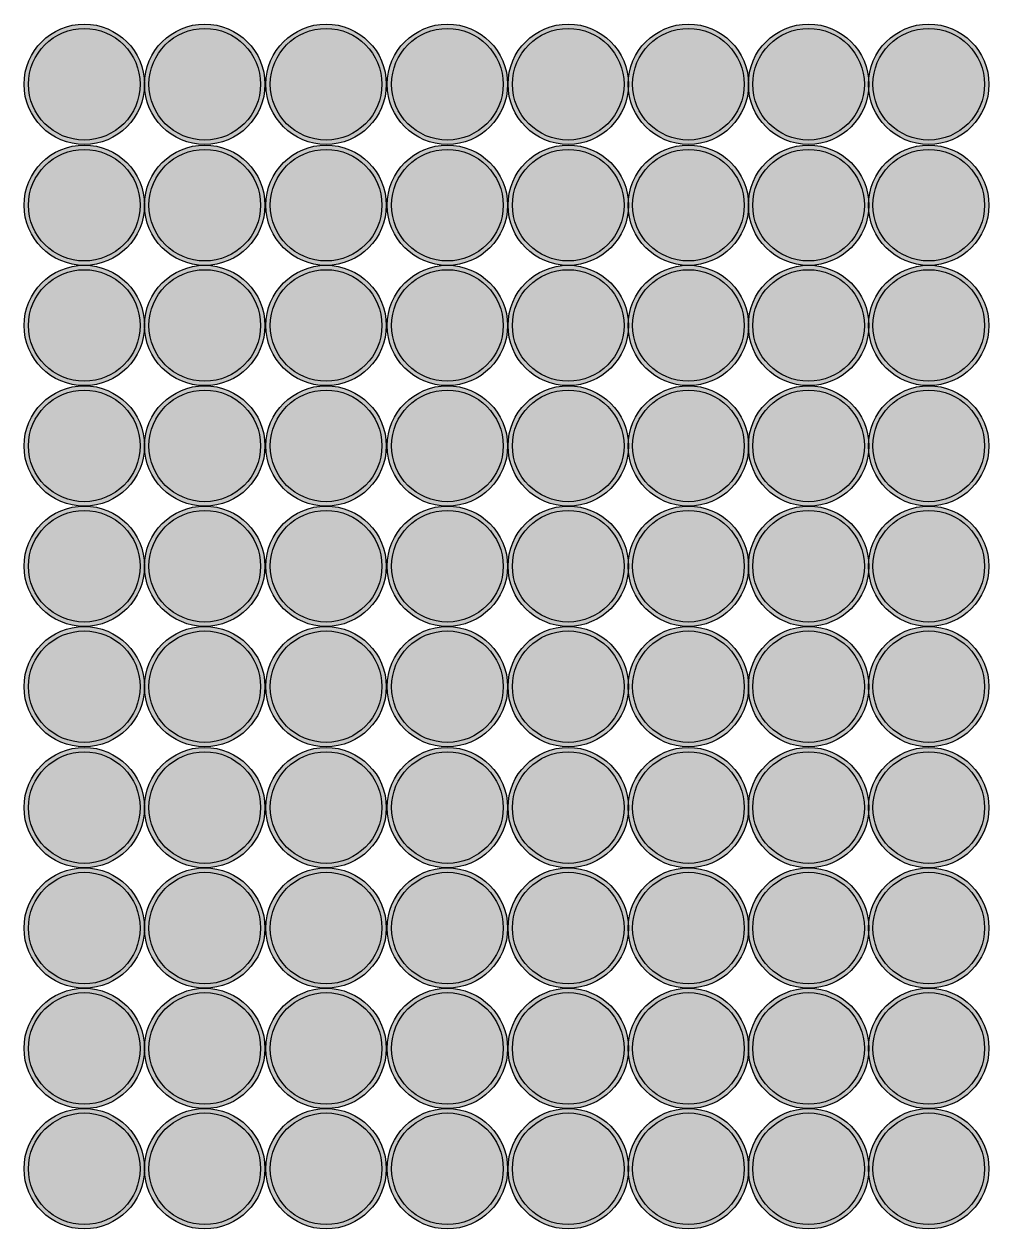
# Model space of a CAD drawing. Header units: inches. Extents: x 2620 to 4317, y 1826 to 2873.
# Drawn here: x 3675.97 to 3703.55, y 2543.51 to 2577.95 of the extents above; entities that cross this region are included whole.
import ezdxf

# ---------------------------------------------------------------- set-up
doc = ezdxf.new("R2010")
doc.units = ezdxf.units.IN
doc.header["$MEASUREMENT"] = 0

msp = doc.modelspace()

# ---------------------------------------------------------------- hatches: boundary and pattern name
h = msp.add_hatch(color=256)
h.dxf.hatch_style = 1
h.set_gradient(color1=(41, 49, 137), color2=(19, 103, 52), tint=1, name='INVCURVED')
h.paths.add_polyline_path([(3675.96954, 2576.23151, 1), (3679.40954, 2576.23151, 1)])
h.paths.add_polyline_path([(3679.28454, 2576.23151, -1), (3676.09454, 2576.23151, -1)], flags=16)
h = msp.add_hatch(color=256)
h.dxf.hatch_style = 1
h.set_gradient(color1=(242, 103, 34), color2=(248, 153, 30), tint=1)
h.paths.add_polyline_path([(3679.28454, 2576.23151, 1), (3676.09454, 2576.23151, 1)])
h = msp.add_hatch(color=256)
h.dxf.hatch_style = 1
h.set_gradient(color1=(41, 49, 137), color2=(19, 103, 52), tint=1, name='INVCURVED')
h.paths.add_polyline_path([(3679.41327, 2576.23151, 1), (3682.85327, 2576.23151, 1)])
h.paths.add_polyline_path([(3682.72827, 2576.23151, -1), (3679.53827, 2576.23151, -1)], flags=16)
h = msp.add_hatch(color=256)
h.dxf.hatch_style = 1
h.set_gradient(color1=(242, 103, 34), color2=(248, 153, 30), tint=1)
h.paths.add_polyline_path([(3682.72827, 2576.23151, 1), (3679.53827, 2576.23151, 1)])
h = msp.add_hatch(color=256)
h.dxf.hatch_style = 1
h.set_gradient(color1=(41, 49, 137), color2=(19, 103, 52), tint=1, name='INVCURVED')
h.paths.add_polyline_path([(3682.88182, 2576.23151, 1), (3686.32182, 2576.23151, 1)])
h.paths.add_polyline_path([(3686.19682, 2576.23151, -1), (3683.00682, 2576.23151, -1)], flags=16)
h = msp.add_hatch(color=256)
h.dxf.hatch_style = 1
h.set_gradient(color1=(242, 103, 34), color2=(248, 153, 30), tint=1)
h.paths.add_polyline_path([(3686.19682, 2576.23151, 1), (3683.00682, 2576.23151, 1)])
h = msp.add_hatch(color=256)
h.dxf.hatch_style = 1
h.set_gradient(color1=(41, 49, 137), color2=(19, 103, 52), tint=1, name='INVCURVED')
h.paths.add_polyline_path([(3686.34801, 2576.23151, 1), (3689.78801, 2576.23151, 1)])
h.paths.add_polyline_path([(3689.66301, 2576.23151, -1), (3686.47301, 2576.23151, -1)], flags=16)
h = msp.add_hatch(color=256)
h.dxf.hatch_style = 1
h.set_gradient(color1=(242, 103, 34), color2=(248, 153, 30), tint=1)
h.paths.add_polyline_path([(3689.66301, 2576.23151, 1), (3686.47301, 2576.23151, 1)])
h = msp.add_hatch(color=256)
h.dxf.hatch_style = 1
h.set_gradient(color1=(41, 49, 137), color2=(19, 103, 52), tint=1, name='INVCURVED')
h.paths.add_polyline_path([(3689.80194, 2576.23151, 1), (3693.24194, 2576.23151, 1)])
h.paths.add_polyline_path([(3693.11694, 2576.23151, -1), (3689.92694, 2576.23151, -1)], flags=16)
h = msp.add_hatch(color=256)
h.dxf.hatch_style = 1
h.set_gradient(color1=(242, 103, 34), color2=(248, 153, 30), tint=1)
h.paths.add_polyline_path([(3693.11694, 2576.23151, 1), (3689.92694, 2576.23151, 1)])
h = msp.add_hatch(color=256)
h.dxf.hatch_style = 1
h.set_gradient(color1=(41, 49, 137), color2=(19, 103, 52), tint=1, name='INVCURVED')
h.paths.add_polyline_path([(3693.23671, 2576.23151, 1), (3696.67671, 2576.23151, 1)])
h.paths.add_polyline_path([(3696.55171, 2576.23151, -1), (3693.36171, 2576.23151, -1)], flags=16)
h = msp.add_hatch(color=256)
h.dxf.hatch_style = 1
h.set_gradient(color1=(242, 103, 34), color2=(248, 153, 30), tint=1)
h.paths.add_polyline_path([(3696.55171, 2576.23151, 1), (3693.36171, 2576.23151, 1)])
h = msp.add_hatch(color=256)
h.dxf.hatch_style = 1
h.set_gradient(color1=(41, 49, 137), color2=(19, 103, 52), tint=1, name='INVCURVED')
h.paths.add_polyline_path([(3696.67148, 2576.23151, 1), (3700.11148, 2576.23151, 1)])
h.paths.add_polyline_path([(3699.98648, 2576.23151, -1), (3696.79648, 2576.23151, -1)], flags=16)
h = msp.add_hatch(color=256)
h.dxf.hatch_style = 1
h.set_gradient(color1=(242, 103, 34), color2=(248, 153, 30), tint=1)
h.paths.add_polyline_path([(3699.98648, 2576.23151, 1), (3696.79648, 2576.23151, 1)])
h = msp.add_hatch(color=256)
h.dxf.hatch_style = 1
h.set_gradient(color1=(41, 49, 137), color2=(19, 103, 52), tint=1, name='INVCURVED')
h.paths.add_polyline_path([(3700.10606, 2576.23151, 1), (3703.54606, 2576.23151, 1)])
h.paths.add_polyline_path([(3703.42106, 2576.23151, -1), (3700.23106, 2576.23151, -1)], flags=16)
h = msp.add_hatch(color=256)
h.dxf.hatch_style = 1
h.set_gradient(color1=(242, 103, 34), color2=(248, 153, 30), tint=1)
h.paths.add_polyline_path([(3703.42106, 2576.23151, 1), (3700.23106, 2576.23151, 1)])
h = msp.add_hatch(color=256)
h.dxf.hatch_style = 1
h.set_gradient(color1=(41, 49, 137), color2=(19, 103, 52), tint=1, name='INVCURVED')
h.paths.add_polyline_path([(3675.96954, 2572.77415, 1), (3679.40954, 2572.77415, 1)])
h.paths.add_polyline_path([(3679.28454, 2572.77415, -1), (3676.09454, 2572.77415, -1)], flags=16)
h = msp.add_hatch(color=256)
h.dxf.hatch_style = 1
h.set_gradient(color1=(242, 103, 34), color2=(248, 153, 30), tint=1)
h.paths.add_polyline_path([(3679.28454, 2572.77415, 1), (3676.09454, 2572.77415, 1)])
h = msp.add_hatch(color=256)
h.dxf.hatch_style = 1
h.set_gradient(color1=(41, 49, 137), color2=(19, 103, 52), tint=1, name='INVCURVED')
h.paths.add_polyline_path([(3679.41327, 2572.77415, 1), (3682.85327, 2572.77415, 1)])
h.paths.add_polyline_path([(3682.72827, 2572.77415, -1), (3679.53827, 2572.77415, -1)], flags=16)
h = msp.add_hatch(color=256)
h.dxf.hatch_style = 1
h.set_gradient(color1=(242, 103, 34), color2=(248, 153, 30), tint=1)
h.paths.add_polyline_path([(3682.72827, 2572.77415, 1), (3679.53827, 2572.77415, 1)])
h = msp.add_hatch(color=256)
h.dxf.hatch_style = 1
h.set_gradient(color1=(41, 49, 137), color2=(19, 103, 52), tint=1, name='INVCURVED')
h.paths.add_polyline_path([(3682.88182, 2572.77415, 1), (3686.32182, 2572.77415, 1)])
h.paths.add_polyline_path([(3686.19682, 2572.77415, -1), (3683.00682, 2572.77415, -1)], flags=16)
h = msp.add_hatch(color=256)
h.dxf.hatch_style = 1
h.set_gradient(color1=(242, 103, 34), color2=(248, 153, 30), tint=1)
h.paths.add_polyline_path([(3686.19682, 2572.77415, 1), (3683.00682, 2572.77415, 1)])
h = msp.add_hatch(color=256)
h.dxf.hatch_style = 1
h.set_gradient(color1=(41, 49, 137), color2=(19, 103, 52), tint=1, name='INVCURVED')
h.paths.add_polyline_path([(3686.34801, 2572.77415, 1), (3689.78801, 2572.77415, 1)])
h.paths.add_polyline_path([(3689.66301, 2572.77415, -1), (3686.47301, 2572.77415, -1)], flags=16)
h = msp.add_hatch(color=256)
h.dxf.hatch_style = 1
h.set_gradient(color1=(242, 103, 34), color2=(248, 153, 30), tint=1)
h.paths.add_polyline_path([(3689.66301, 2572.77415, 1), (3686.47301, 2572.77415, 1)])
h = msp.add_hatch(color=256)
h.dxf.hatch_style = 1
h.set_gradient(color1=(41, 49, 137), color2=(19, 103, 52), tint=1, name='INVCURVED')
h.paths.add_polyline_path([(3689.80194, 2572.77415, 1), (3693.24194, 2572.77415, 1)])
h.paths.add_polyline_path([(3693.11694, 2572.77415, -1), (3689.92694, 2572.77415, -1)], flags=16)
h = msp.add_hatch(color=256)
h.dxf.hatch_style = 1
h.set_gradient(color1=(242, 103, 34), color2=(248, 153, 30), tint=1)
h.paths.add_polyline_path([(3693.11694, 2572.77415, 1), (3689.92694, 2572.77415, 1)])
h = msp.add_hatch(color=256)
h.dxf.hatch_style = 1
h.set_gradient(color1=(41, 49, 137), color2=(19, 103, 52), tint=1, name='INVCURVED')
h.paths.add_polyline_path([(3693.23671, 2572.77415, 1), (3696.67671, 2572.77415, 1)])
h.paths.add_polyline_path([(3696.55171, 2572.77415, -1), (3693.36171, 2572.77415, -1)], flags=16)
h = msp.add_hatch(color=256)
h.dxf.hatch_style = 1
h.set_gradient(color1=(242, 103, 34), color2=(248, 153, 30), tint=1)
h.paths.add_polyline_path([(3696.55171, 2572.77415, 1), (3693.36171, 2572.77415, 1)])
h = msp.add_hatch(color=256)
h.dxf.hatch_style = 1
h.set_gradient(color1=(41, 49, 137), color2=(19, 103, 52), tint=1, name='INVCURVED')
h.paths.add_polyline_path([(3696.67148, 2572.77415, 1), (3700.11148, 2572.77415, 1)])
h.paths.add_polyline_path([(3699.98648, 2572.77415, -1), (3696.79648, 2572.77415, -1)], flags=16)
h = msp.add_hatch(color=256)
h.dxf.hatch_style = 1
h.set_gradient(color1=(242, 103, 34), color2=(248, 153, 30), tint=1)
h.paths.add_polyline_path([(3699.98648, 2572.77415, 1), (3696.79648, 2572.77415, 1)])
h = msp.add_hatch(color=256)
h.dxf.hatch_style = 1
h.set_gradient(color1=(41, 49, 137), color2=(19, 103, 52), tint=1, name='INVCURVED')
h.paths.add_polyline_path([(3700.10606, 2572.77415, 1), (3703.54606, 2572.77415, 1)])
h.paths.add_polyline_path([(3703.42106, 2572.77415, -1), (3700.23106, 2572.77415, -1)], flags=16)
h = msp.add_hatch(color=256)
h.dxf.hatch_style = 1
h.set_gradient(color1=(242, 103, 34), color2=(248, 153, 30), tint=1)
h.paths.add_polyline_path([(3703.42106, 2572.77415, 1), (3700.23106, 2572.77415, 1)])
h = msp.add_hatch(color=256)
h.dxf.hatch_style = 1
h.set_gradient(color1=(41, 49, 137), color2=(19, 103, 52), tint=1, name='INVCURVED')
h.paths.add_polyline_path([(3675.96954, 2569.33559, 1), (3679.40954, 2569.33559, 1)])
h.paths.add_polyline_path([(3679.28454, 2569.33559, -1), (3676.09454, 2569.33559, -1)], flags=16)
h = msp.add_hatch(color=256)
h.dxf.hatch_style = 1
h.set_gradient(color1=(242, 103, 34), color2=(248, 153, 30), tint=1)
h.paths.add_polyline_path([(3679.28454, 2569.33559, 1), (3676.09454, 2569.33559, 1)])
h = msp.add_hatch(color=256)
h.dxf.hatch_style = 1
h.set_gradient(color1=(41, 49, 137), color2=(19, 103, 52), tint=1, name='INVCURVED')
h.paths.add_polyline_path([(3679.41327, 2569.33559, 1), (3682.85327, 2569.33559, 1)])
h.paths.add_polyline_path([(3682.72827, 2569.33559, -1), (3679.53827, 2569.33559, -1)], flags=16)
h = msp.add_hatch(color=256)
h.dxf.hatch_style = 1
h.set_gradient(color1=(242, 103, 34), color2=(248, 153, 30), tint=1)
h.paths.add_polyline_path([(3682.72827, 2569.33559, 1), (3679.53827, 2569.33559, 1)])
h = msp.add_hatch(color=256)
h.dxf.hatch_style = 1
h.set_gradient(color1=(41, 49, 137), color2=(19, 103, 52), tint=1, name='INVCURVED')
h.paths.add_polyline_path([(3682.88182, 2569.33559, 1), (3686.32182, 2569.33559, 1)])
h.paths.add_polyline_path([(3686.19682, 2569.33559, -1), (3683.00682, 2569.33559, -1)], flags=16)
h = msp.add_hatch(color=256)
h.dxf.hatch_style = 1
h.set_gradient(color1=(242, 103, 34), color2=(248, 153, 30), tint=1)
h.paths.add_polyline_path([(3686.19682, 2569.33559, 1), (3683.00682, 2569.33559, 1)])
h = msp.add_hatch(color=256)
h.dxf.hatch_style = 1
h.set_gradient(color1=(41, 49, 137), color2=(19, 103, 52), tint=1, name='INVCURVED')
h.paths.add_polyline_path([(3686.34801, 2569.33559, 1), (3689.78801, 2569.33559, 1)])
h.paths.add_polyline_path([(3689.66301, 2569.33559, -1), (3686.47301, 2569.33559, -1)], flags=16)
h = msp.add_hatch(color=256)
h.dxf.hatch_style = 1
h.set_gradient(color1=(242, 103, 34), color2=(248, 153, 30), tint=1)
h.paths.add_polyline_path([(3689.66301, 2569.33559, 1), (3686.47301, 2569.33559, 1)])
h = msp.add_hatch(color=256)
h.dxf.hatch_style = 1
h.set_gradient(color1=(41, 49, 137), color2=(19, 103, 52), tint=1, name='INVCURVED')
h.paths.add_polyline_path([(3689.80194, 2569.33559, 1), (3693.24194, 2569.33559, 1)])
h.paths.add_polyline_path([(3693.11694, 2569.33559, -1), (3689.92694, 2569.33559, -1)], flags=16)
h = msp.add_hatch(color=256)
h.dxf.hatch_style = 1
h.set_gradient(color1=(242, 103, 34), color2=(248, 153, 30), tint=1)
h.paths.add_polyline_path([(3693.11694, 2569.33559, 1), (3689.92694, 2569.33559, 1)])
h = msp.add_hatch(color=256)
h.dxf.hatch_style = 1
h.set_gradient(color1=(41, 49, 137), color2=(19, 103, 52), tint=1, name='INVCURVED')
h.paths.add_polyline_path([(3693.23671, 2569.33559, 1), (3696.67671, 2569.33559, 1)])
h.paths.add_polyline_path([(3696.55171, 2569.33559, -1), (3693.36171, 2569.33559, -1)], flags=16)
h = msp.add_hatch(color=256)
h.dxf.hatch_style = 1
h.set_gradient(color1=(242, 103, 34), color2=(248, 153, 30), tint=1)
h.paths.add_polyline_path([(3696.55171, 2569.33559, 1), (3693.36171, 2569.33559, 1)])
h = msp.add_hatch(color=256)
h.dxf.hatch_style = 1
h.set_gradient(color1=(41, 49, 137), color2=(19, 103, 52), tint=1, name='INVCURVED')
h.paths.add_polyline_path([(3696.67148, 2569.33559, 1), (3700.11148, 2569.33559, 1)])
h.paths.add_polyline_path([(3699.98648, 2569.33559, -1), (3696.79648, 2569.33559, -1)], flags=16)
h = msp.add_hatch(color=256)
h.dxf.hatch_style = 1
h.set_gradient(color1=(242, 103, 34), color2=(248, 153, 30), tint=1)
h.paths.add_polyline_path([(3699.98648, 2569.33559, 1), (3696.79648, 2569.33559, 1)])
h = msp.add_hatch(color=256)
h.dxf.hatch_style = 1
h.set_gradient(color1=(41, 49, 137), color2=(19, 103, 52), tint=1, name='INVCURVED')
h.paths.add_polyline_path([(3700.10606, 2569.33559, 1), (3703.54606, 2569.33559, 1)])
h.paths.add_polyline_path([(3703.42106, 2569.33559, -1), (3700.23106, 2569.33559, -1)], flags=16)
h = msp.add_hatch(color=256)
h.dxf.hatch_style = 1
h.set_gradient(color1=(242, 103, 34), color2=(248, 153, 30), tint=1)
h.paths.add_polyline_path([(3703.42106, 2569.33559, 1), (3700.23106, 2569.33559, 1)])
h = msp.add_hatch(color=256)
h.dxf.hatch_style = 1
h.set_gradient(color1=(41, 49, 137), color2=(19, 103, 52), tint=1, name='INVCURVED')
h.paths.add_polyline_path([(3675.96954, 2565.89304, 1), (3679.40954, 2565.89304, 1)])
h.paths.add_polyline_path([(3679.28454, 2565.89304, -1), (3676.09454, 2565.89304, -1)], flags=16)
h = msp.add_hatch(color=256)
h.dxf.hatch_style = 1
h.set_gradient(color1=(242, 103, 34), color2=(248, 153, 30), tint=1)
h.paths.add_polyline_path([(3679.28454, 2565.89304, 1), (3676.09454, 2565.89304, 1)])
h = msp.add_hatch(color=256)
h.dxf.hatch_style = 1
h.set_gradient(color1=(41, 49, 137), color2=(19, 103, 52), tint=1, name='INVCURVED')
h.paths.add_polyline_path([(3679.41327, 2565.89304, 1), (3682.85327, 2565.89304, 1)])
h.paths.add_polyline_path([(3682.72827, 2565.89304, -1), (3679.53827, 2565.89304, -1)], flags=16)
h = msp.add_hatch(color=256)
h.dxf.hatch_style = 1
h.set_gradient(color1=(242, 103, 34), color2=(248, 153, 30), tint=1)
h.paths.add_polyline_path([(3682.72827, 2565.89304, 1), (3679.53827, 2565.89304, 1)])
h = msp.add_hatch(color=256)
h.dxf.hatch_style = 1
h.set_gradient(color1=(41, 49, 137), color2=(19, 103, 52), tint=1, name='INVCURVED')
h.paths.add_polyline_path([(3682.88182, 2565.89304, 1), (3686.32182, 2565.89304, 1)])
h.paths.add_polyline_path([(3686.19682, 2565.89304, -1), (3683.00682, 2565.89304, -1)], flags=16)
h = msp.add_hatch(color=256)
h.dxf.hatch_style = 1
h.set_gradient(color1=(242, 103, 34), color2=(248, 153, 30), tint=1)
h.paths.add_polyline_path([(3686.19682, 2565.89304, 1), (3683.00682, 2565.89304, 1)])
h = msp.add_hatch(color=256)
h.dxf.hatch_style = 1
h.set_gradient(color1=(41, 49, 137), color2=(19, 103, 52), tint=1, name='INVCURVED')
h.paths.add_polyline_path([(3686.34801, 2565.89304, 1), (3689.78801, 2565.89304, 1)])
h.paths.add_polyline_path([(3689.66301, 2565.89304, -1), (3686.47301, 2565.89304, -1)], flags=16)
h = msp.add_hatch(color=256)
h.dxf.hatch_style = 1
h.set_gradient(color1=(242, 103, 34), color2=(248, 153, 30), tint=1)
h.paths.add_polyline_path([(3689.66301, 2565.89304, 1), (3686.47301, 2565.89304, 1)])
h = msp.add_hatch(color=256)
h.dxf.hatch_style = 1
h.set_gradient(color1=(41, 49, 137), color2=(19, 103, 52), tint=1, name='INVCURVED')
h.paths.add_polyline_path([(3689.80194, 2565.89304, 1), (3693.24194, 2565.89304, 1)])
h.paths.add_polyline_path([(3693.11694, 2565.89304, -1), (3689.92694, 2565.89304, -1)], flags=16)
h = msp.add_hatch(color=256)
h.dxf.hatch_style = 1
h.set_gradient(color1=(242, 103, 34), color2=(248, 153, 30), tint=1)
h.paths.add_polyline_path([(3693.11694, 2565.89304, 1), (3689.92694, 2565.89304, 1)])
h = msp.add_hatch(color=256)
h.dxf.hatch_style = 1
h.set_gradient(color1=(41, 49, 137), color2=(19, 103, 52), tint=1, name='INVCURVED')
h.paths.add_polyline_path([(3693.23671, 2565.89304, 1), (3696.67671, 2565.89304, 1)])
h.paths.add_polyline_path([(3696.55171, 2565.89304, -1), (3693.36171, 2565.89304, -1)], flags=16)
h = msp.add_hatch(color=256)
h.dxf.hatch_style = 1
h.set_gradient(color1=(242, 103, 34), color2=(248, 153, 30), tint=1)
h.paths.add_polyline_path([(3696.55171, 2565.89304, 1), (3693.36171, 2565.89304, 1)])
h = msp.add_hatch(color=256)
h.dxf.hatch_style = 1
h.set_gradient(color1=(41, 49, 137), color2=(19, 103, 52), tint=1, name='INVCURVED')
h.paths.add_polyline_path([(3696.67148, 2565.89304, 1), (3700.11148, 2565.89304, 1)])
h.paths.add_polyline_path([(3699.98648, 2565.89304, -1), (3696.79648, 2565.89304, -1)], flags=16)
h = msp.add_hatch(color=256)
h.dxf.hatch_style = 1
h.set_gradient(color1=(242, 103, 34), color2=(248, 153, 30), tint=1)
h.paths.add_polyline_path([(3699.98648, 2565.89304, 1), (3696.79648, 2565.89304, 1)])
h = msp.add_hatch(color=256)
h.dxf.hatch_style = 1
h.set_gradient(color1=(41, 49, 137), color2=(19, 103, 52), tint=1, name='INVCURVED')
h.paths.add_polyline_path([(3700.10606, 2565.89304, 1), (3703.54606, 2565.89304, 1)])
h.paths.add_polyline_path([(3703.42106, 2565.89304, -1), (3700.23106, 2565.89304, -1)], flags=16)
h = msp.add_hatch(color=256)
h.dxf.hatch_style = 1
h.set_gradient(color1=(242, 103, 34), color2=(248, 153, 30), tint=1)
h.paths.add_polyline_path([(3703.42106, 2565.89304, 1), (3700.23106, 2565.89304, 1)])
h = msp.add_hatch(color=256)
h.dxf.hatch_style = 1
h.set_gradient(color1=(41, 49, 137), color2=(19, 103, 52), tint=1, name='INVCURVED')
h.paths.add_polyline_path([(3675.96954, 2562.4541, 1), (3679.40954, 2562.4541, 1)])
h.paths.add_polyline_path([(3679.28454, 2562.4541, -1), (3676.09454, 2562.4541, -1)], flags=16)
h = msp.add_hatch(color=256)
h.dxf.hatch_style = 1
h.set_gradient(color1=(242, 103, 34), color2=(248, 153, 30), tint=1)
h.paths.add_polyline_path([(3679.28454, 2562.4541, 1), (3676.09454, 2562.4541, 1)])
h = msp.add_hatch(color=256)
h.dxf.hatch_style = 1
h.set_gradient(color1=(41, 49, 137), color2=(19, 103, 52), tint=1, name='INVCURVED')
h.paths.add_polyline_path([(3679.41327, 2562.4541, 1), (3682.85327, 2562.4541, 1)])
h.paths.add_polyline_path([(3682.72827, 2562.4541, -1), (3679.53827, 2562.4541, -1)], flags=16)
h = msp.add_hatch(color=256)
h.dxf.hatch_style = 1
h.set_gradient(color1=(242, 103, 34), color2=(248, 153, 30), tint=1)
h.paths.add_polyline_path([(3682.72827, 2562.4541, 1), (3679.53827, 2562.4541, 1)])
h = msp.add_hatch(color=256)
h.dxf.hatch_style = 1
h.set_gradient(color1=(41, 49, 137), color2=(19, 103, 52), tint=1, name='INVCURVED')
h.paths.add_polyline_path([(3682.88182, 2562.4541, 1), (3686.32182, 2562.4541, 1)])
h.paths.add_polyline_path([(3686.19682, 2562.4541, -1), (3683.00682, 2562.4541, -1)], flags=16)
h = msp.add_hatch(color=256)
h.dxf.hatch_style = 1
h.set_gradient(color1=(242, 103, 34), color2=(248, 153, 30), tint=1)
h.paths.add_polyline_path([(3686.19682, 2562.4541, 1), (3683.00682, 2562.4541, 1)])
h = msp.add_hatch(color=256)
h.dxf.hatch_style = 1
h.set_gradient(color1=(41, 49, 137), color2=(19, 103, 52), tint=1, name='INVCURVED')
h.paths.add_polyline_path([(3686.34801, 2562.4541, 1), (3689.78801, 2562.4541, 1)])
h.paths.add_polyline_path([(3689.66301, 2562.4541, -1), (3686.47301, 2562.4541, -1)], flags=16)
h = msp.add_hatch(color=256)
h.dxf.hatch_style = 1
h.set_gradient(color1=(242, 103, 34), color2=(248, 153, 30), tint=1)
h.paths.add_polyline_path([(3689.66301, 2562.4541, 1), (3686.47301, 2562.4541, 1)])
h = msp.add_hatch(color=256)
h.dxf.hatch_style = 1
h.set_gradient(color1=(41, 49, 137), color2=(19, 103, 52), tint=1, name='INVCURVED')
h.paths.add_polyline_path([(3689.80194, 2562.4541, 1), (3693.24194, 2562.4541, 1)])
h.paths.add_polyline_path([(3693.11694, 2562.4541, -1), (3689.92694, 2562.4541, -1)], flags=16)
h = msp.add_hatch(color=256)
h.dxf.hatch_style = 1
h.set_gradient(color1=(242, 103, 34), color2=(248, 153, 30), tint=1)
h.paths.add_polyline_path([(3693.11694, 2562.4541, 1), (3689.92694, 2562.4541, 1)])
h = msp.add_hatch(color=256)
h.dxf.hatch_style = 1
h.set_gradient(color1=(41, 49, 137), color2=(19, 103, 52), tint=1, name='INVCURVED')
h.paths.add_polyline_path([(3693.23671, 2562.4541, 1), (3696.67671, 2562.4541, 1)])
h.paths.add_polyline_path([(3696.55171, 2562.4541, -1), (3693.36171, 2562.4541, -1)], flags=16)
h = msp.add_hatch(color=256)
h.dxf.hatch_style = 1
h.set_gradient(color1=(242, 103, 34), color2=(248, 153, 30), tint=1)
h.paths.add_polyline_path([(3696.55171, 2562.4541, 1), (3693.36171, 2562.4541, 1)])
h = msp.add_hatch(color=256)
h.dxf.hatch_style = 1
h.set_gradient(color1=(41, 49, 137), color2=(19, 103, 52), tint=1, name='INVCURVED')
h.paths.add_polyline_path([(3696.67148, 2562.4541, 1), (3700.11148, 2562.4541, 1)])
h.paths.add_polyline_path([(3699.98648, 2562.4541, -1), (3696.79648, 2562.4541, -1)], flags=16)
h = msp.add_hatch(color=256)
h.dxf.hatch_style = 1
h.set_gradient(color1=(242, 103, 34), color2=(248, 153, 30), tint=1)
h.paths.add_polyline_path([(3699.98648, 2562.4541, 1), (3696.79648, 2562.4541, 1)])
h = msp.add_hatch(color=256)
h.dxf.hatch_style = 1
h.set_gradient(color1=(41, 49, 137), color2=(19, 103, 52), tint=1, name='INVCURVED')
h.paths.add_polyline_path([(3700.10606, 2562.4541, 1), (3703.54606, 2562.4541, 1)])
h.paths.add_polyline_path([(3703.42106, 2562.4541, -1), (3700.23106, 2562.4541, -1)], flags=16)
h = msp.add_hatch(color=256)
h.dxf.hatch_style = 1
h.set_gradient(color1=(242, 103, 34), color2=(248, 153, 30), tint=1)
h.paths.add_polyline_path([(3703.42106, 2562.4541, 1), (3700.23106, 2562.4541, 1)])
h = msp.add_hatch(color=256)
h.dxf.hatch_style = 1
h.set_gradient(color1=(41, 49, 137), color2=(19, 103, 52), tint=1, name='INVCURVED')
h.paths.add_polyline_path([(3675.96954, 2559.01057, 1), (3679.40954, 2559.01057, 1)])
h.paths.add_polyline_path([(3679.28454, 2559.01057, -1), (3676.09454, 2559.01057, -1)], flags=16)
h = msp.add_hatch(color=256)
h.dxf.hatch_style = 1
h.set_gradient(color1=(242, 103, 34), color2=(248, 153, 30), tint=1)
h.paths.add_polyline_path([(3679.28454, 2559.01057, 1), (3676.09454, 2559.01057, 1)])
h = msp.add_hatch(color=256)
h.dxf.hatch_style = 1
h.set_gradient(color1=(41, 49, 137), color2=(19, 103, 52), tint=1, name='INVCURVED')
h.paths.add_polyline_path([(3679.41327, 2559.01057, 1), (3682.85327, 2559.01057, 1)])
h.paths.add_polyline_path([(3682.72827, 2559.01057, -1), (3679.53827, 2559.01057, -1)], flags=16)
h = msp.add_hatch(color=256)
h.dxf.hatch_style = 1
h.set_gradient(color1=(242, 103, 34), color2=(248, 153, 30), tint=1)
h.paths.add_polyline_path([(3682.72827, 2559.01057, 1), (3679.53827, 2559.01057, 1)])
h = msp.add_hatch(color=256)
h.dxf.hatch_style = 1
h.set_gradient(color1=(41, 49, 137), color2=(19, 103, 52), tint=1, name='INVCURVED')
h.paths.add_polyline_path([(3682.88182, 2559.01057, 1), (3686.32182, 2559.01057, 1)])
h.paths.add_polyline_path([(3686.19682, 2559.01057, -1), (3683.00682, 2559.01057, -1)], flags=16)
h = msp.add_hatch(color=256)
h.dxf.hatch_style = 1
h.set_gradient(color1=(242, 103, 34), color2=(248, 153, 30), tint=1)
h.paths.add_polyline_path([(3686.19682, 2559.01057, 1), (3683.00682, 2559.01057, 1)])
h = msp.add_hatch(color=256)
h.dxf.hatch_style = 1
h.set_gradient(color1=(41, 49, 137), color2=(19, 103, 52), tint=1, name='INVCURVED')
h.paths.add_polyline_path([(3686.34801, 2559.01057, 1), (3689.78801, 2559.01057, 1)])
h.paths.add_polyline_path([(3689.66301, 2559.01057, -1), (3686.47301, 2559.01057, -1)], flags=16)
h = msp.add_hatch(color=256)
h.dxf.hatch_style = 1
h.set_gradient(color1=(242, 103, 34), color2=(248, 153, 30), tint=1)
h.paths.add_polyline_path([(3689.66301, 2559.01057, 1), (3686.47301, 2559.01057, 1)])
h = msp.add_hatch(color=256)
h.dxf.hatch_style = 1
h.set_gradient(color1=(41, 49, 137), color2=(19, 103, 52), tint=1, name='INVCURVED')
h.paths.add_polyline_path([(3689.80194, 2559.01057, 1), (3693.24194, 2559.01057, 1)])
h.paths.add_polyline_path([(3693.11694, 2559.01057, -1), (3689.92694, 2559.01057, -1)], flags=16)
h = msp.add_hatch(color=256)
h.dxf.hatch_style = 1
h.set_gradient(color1=(242, 103, 34), color2=(248, 153, 30), tint=1)
h.paths.add_polyline_path([(3693.11694, 2559.01057, 1), (3689.92694, 2559.01057, 1)])
h = msp.add_hatch(color=256)
h.dxf.hatch_style = 1
h.set_gradient(color1=(41, 49, 137), color2=(19, 103, 52), tint=1, name='INVCURVED')
h.paths.add_polyline_path([(3693.23671, 2559.01057, 1), (3696.67671, 2559.01057, 1)])
h.paths.add_polyline_path([(3696.55171, 2559.01057, -1), (3693.36171, 2559.01057, -1)], flags=16)
h = msp.add_hatch(color=256)
h.dxf.hatch_style = 1
h.set_gradient(color1=(242, 103, 34), color2=(248, 153, 30), tint=1)
h.paths.add_polyline_path([(3696.55171, 2559.01057, 1), (3693.36171, 2559.01057, 1)])
h = msp.add_hatch(color=256)
h.dxf.hatch_style = 1
h.set_gradient(color1=(41, 49, 137), color2=(19, 103, 52), tint=1, name='INVCURVED')
h.paths.add_polyline_path([(3696.67148, 2559.01057, 1), (3700.11148, 2559.01057, 1)])
h.paths.add_polyline_path([(3699.98648, 2559.01057, -1), (3696.79648, 2559.01057, -1)], flags=16)
h = msp.add_hatch(color=256)
h.dxf.hatch_style = 1
h.set_gradient(color1=(242, 103, 34), color2=(248, 153, 30), tint=1)
h.paths.add_polyline_path([(3699.98648, 2559.01057, 1), (3696.79648, 2559.01057, 1)])
h = msp.add_hatch(color=256)
h.dxf.hatch_style = 1
h.set_gradient(color1=(41, 49, 137), color2=(19, 103, 52), tint=1, name='INVCURVED')
h.paths.add_polyline_path([(3700.10606, 2559.01057, 1), (3703.54606, 2559.01057, 1)])
h.paths.add_polyline_path([(3703.42106, 2559.01057, -1), (3700.23106, 2559.01057, -1)], flags=16)
h = msp.add_hatch(color=256)
h.dxf.hatch_style = 1
h.set_gradient(color1=(242, 103, 34), color2=(248, 153, 30), tint=1)
h.paths.add_polyline_path([(3703.42106, 2559.01057, 1), (3700.23106, 2559.01057, 1)])
h = msp.add_hatch(color=256)
h.dxf.hatch_style = 1
h.set_gradient(color1=(41, 49, 137), color2=(19, 103, 52), tint=1, name='INVCURVED')
h.paths.add_polyline_path([(3675.96954, 2555.55321, 1), (3679.40954, 2555.55321, 1)])
h.paths.add_polyline_path([(3679.28454, 2555.55321, -1), (3676.09454, 2555.55321, -1)], flags=16)
h = msp.add_hatch(color=256)
h.dxf.hatch_style = 1
h.set_gradient(color1=(242, 103, 34), color2=(248, 153, 30), tint=1)
h.paths.add_polyline_path([(3679.28454, 2555.55321, 1), (3676.09454, 2555.55321, 1)])
h = msp.add_hatch(color=256)
h.dxf.hatch_style = 1
h.set_gradient(color1=(41, 49, 137), color2=(19, 103, 52), tint=1, name='INVCURVED')
h.paths.add_polyline_path([(3679.41327, 2555.55321, 1), (3682.85327, 2555.55321, 1)])
h.paths.add_polyline_path([(3682.72827, 2555.55321, -1), (3679.53827, 2555.55321, -1)], flags=16)
h = msp.add_hatch(color=256)
h.dxf.hatch_style = 1
h.set_gradient(color1=(242, 103, 34), color2=(248, 153, 30), tint=1)
h.paths.add_polyline_path([(3682.72827, 2555.55321, 1), (3679.53827, 2555.55321, 1)])
h = msp.add_hatch(color=256)
h.dxf.hatch_style = 1
h.set_gradient(color1=(41, 49, 137), color2=(19, 103, 52), tint=1, name='INVCURVED')
h.paths.add_polyline_path([(3682.88182, 2555.55321, 1), (3686.32182, 2555.55321, 1)])
h.paths.add_polyline_path([(3686.19682, 2555.55321, -1), (3683.00682, 2555.55321, -1)], flags=16)
h = msp.add_hatch(color=256)
h.dxf.hatch_style = 1
h.set_gradient(color1=(242, 103, 34), color2=(248, 153, 30), tint=1)
h.paths.add_polyline_path([(3686.19682, 2555.55321, 1), (3683.00682, 2555.55321, 1)])
h = msp.add_hatch(color=256)
h.dxf.hatch_style = 1
h.set_gradient(color1=(41, 49, 137), color2=(19, 103, 52), tint=1, name='INVCURVED')
h.paths.add_polyline_path([(3686.34801, 2555.55321, 1), (3689.78801, 2555.55321, 1)])
h.paths.add_polyline_path([(3689.66301, 2555.55321, -1), (3686.47301, 2555.55321, -1)], flags=16)
h = msp.add_hatch(color=256)
h.dxf.hatch_style = 1
h.set_gradient(color1=(242, 103, 34), color2=(248, 153, 30), tint=1)
h.paths.add_polyline_path([(3689.66301, 2555.55321, 1), (3686.47301, 2555.55321, 1)])
h = msp.add_hatch(color=256)
h.dxf.hatch_style = 1
h.set_gradient(color1=(41, 49, 137), color2=(19, 103, 52), tint=1, name='INVCURVED')
h.paths.add_polyline_path([(3689.80194, 2555.55321, 1), (3693.24194, 2555.55321, 1)])
h.paths.add_polyline_path([(3693.11694, 2555.55321, -1), (3689.92694, 2555.55321, -1)], flags=16)
h = msp.add_hatch(color=256)
h.dxf.hatch_style = 1
h.set_gradient(color1=(242, 103, 34), color2=(248, 153, 30), tint=1)
h.paths.add_polyline_path([(3693.11694, 2555.55321, 1), (3689.92694, 2555.55321, 1)])
h = msp.add_hatch(color=256)
h.dxf.hatch_style = 1
h.set_gradient(color1=(41, 49, 137), color2=(19, 103, 52), tint=1, name='INVCURVED')
h.paths.add_polyline_path([(3693.23671, 2555.55321, 1), (3696.67671, 2555.55321, 1)])
h.paths.add_polyline_path([(3696.55171, 2555.55321, -1), (3693.36171, 2555.55321, -1)], flags=16)
h = msp.add_hatch(color=256)
h.dxf.hatch_style = 1
h.set_gradient(color1=(242, 103, 34), color2=(248, 153, 30), tint=1)
h.paths.add_polyline_path([(3696.55171, 2555.55321, 1), (3693.36171, 2555.55321, 1)])
h = msp.add_hatch(color=256)
h.dxf.hatch_style = 1
h.set_gradient(color1=(41, 49, 137), color2=(19, 103, 52), tint=1, name='INVCURVED')
h.paths.add_polyline_path([(3696.67148, 2555.55321, 1), (3700.11148, 2555.55321, 1)])
h.paths.add_polyline_path([(3699.98648, 2555.55321, -1), (3696.79648, 2555.55321, -1)], flags=16)
h = msp.add_hatch(color=256)
h.dxf.hatch_style = 1
h.set_gradient(color1=(242, 103, 34), color2=(248, 153, 30), tint=1)
h.paths.add_polyline_path([(3699.98648, 2555.55321, 1), (3696.79648, 2555.55321, 1)])
h = msp.add_hatch(color=256)
h.dxf.hatch_style = 1
h.set_gradient(color1=(41, 49, 137), color2=(19, 103, 52), tint=1, name='INVCURVED')
h.paths.add_polyline_path([(3700.10606, 2555.55321, 1), (3703.54606, 2555.55321, 1)])
h.paths.add_polyline_path([(3703.42106, 2555.55321, -1), (3700.23106, 2555.55321, -1)], flags=16)
h = msp.add_hatch(color=256)
h.dxf.hatch_style = 1
h.set_gradient(color1=(242, 103, 34), color2=(248, 153, 30), tint=1)
h.paths.add_polyline_path([(3703.42106, 2555.55321, 1), (3700.23106, 2555.55321, 1)])
h = msp.add_hatch(color=256)
h.dxf.hatch_style = 1
h.set_gradient(color1=(41, 49, 137), color2=(19, 103, 52), tint=1, name='INVCURVED')
h.paths.add_polyline_path([(3675.96954, 2552.11096, 1), (3679.40954, 2552.11096, 1)])
h.paths.add_polyline_path([(3679.28454, 2552.11096, -1), (3676.09454, 2552.11096, -1)], flags=16)
h = msp.add_hatch(color=256)
h.dxf.hatch_style = 1
h.set_gradient(color1=(242, 103, 34), color2=(248, 153, 30), tint=1)
h.paths.add_polyline_path([(3679.28454, 2552.11096, 1), (3676.09454, 2552.11096, 1)])
h = msp.add_hatch(color=256)
h.dxf.hatch_style = 1
h.set_gradient(color1=(41, 49, 137), color2=(19, 103, 52), tint=1, name='INVCURVED')
h.paths.add_polyline_path([(3679.41327, 2552.11096, 1), (3682.85327, 2552.11096, 1)])
h.paths.add_polyline_path([(3682.72827, 2552.11096, -1), (3679.53827, 2552.11096, -1)], flags=16)
h = msp.add_hatch(color=256)
h.dxf.hatch_style = 1
h.set_gradient(color1=(242, 103, 34), color2=(248, 153, 30), tint=1)
h.paths.add_polyline_path([(3682.72827, 2552.11096, 1), (3679.53827, 2552.11096, 1)])
h = msp.add_hatch(color=256)
h.dxf.hatch_style = 1
h.set_gradient(color1=(41, 49, 137), color2=(19, 103, 52), tint=1, name='INVCURVED')
h.paths.add_polyline_path([(3682.88182, 2552.11096, 1), (3686.32182, 2552.11096, 1)])
h.paths.add_polyline_path([(3686.19682, 2552.11096, -1), (3683.00682, 2552.11096, -1)], flags=16)
h = msp.add_hatch(color=256)
h.dxf.hatch_style = 1
h.set_gradient(color1=(242, 103, 34), color2=(248, 153, 30), tint=1)
h.paths.add_polyline_path([(3686.19682, 2552.11096, 1), (3683.00682, 2552.11096, 1)])
h = msp.add_hatch(color=256)
h.dxf.hatch_style = 1
h.set_gradient(color1=(41, 49, 137), color2=(19, 103, 52), tint=1, name='INVCURVED')
h.paths.add_polyline_path([(3686.34801, 2552.11096, 1), (3689.78801, 2552.11096, 1)])
h.paths.add_polyline_path([(3689.66301, 2552.11096, -1), (3686.47301, 2552.11096, -1)], flags=16)
h = msp.add_hatch(color=256)
h.dxf.hatch_style = 1
h.set_gradient(color1=(242, 103, 34), color2=(248, 153, 30), tint=1)
h.paths.add_polyline_path([(3689.66301, 2552.11096, 1), (3686.47301, 2552.11096, 1)])
h = msp.add_hatch(color=256)
h.dxf.hatch_style = 1
h.set_gradient(color1=(41, 49, 137), color2=(19, 103, 52), tint=1, name='INVCURVED')
h.paths.add_polyline_path([(3689.80194, 2552.11096, 1), (3693.24194, 2552.11096, 1)])
h.paths.add_polyline_path([(3693.11694, 2552.11096, -1), (3689.92694, 2552.11096, -1)], flags=16)
h = msp.add_hatch(color=256)
h.dxf.hatch_style = 1
h.set_gradient(color1=(242, 103, 34), color2=(248, 153, 30), tint=1)
h.paths.add_polyline_path([(3693.11694, 2552.11096, 1), (3689.92694, 2552.11096, 1)])
h = msp.add_hatch(color=256)
h.dxf.hatch_style = 1
h.set_gradient(color1=(41, 49, 137), color2=(19, 103, 52), tint=1, name='INVCURVED')
h.paths.add_polyline_path([(3693.23671, 2552.11096, 1), (3696.67671, 2552.11096, 1)])
h.paths.add_polyline_path([(3696.55171, 2552.11096, -1), (3693.36171, 2552.11096, -1)], flags=16)
h = msp.add_hatch(color=256)
h.dxf.hatch_style = 1
h.set_gradient(color1=(242, 103, 34), color2=(248, 153, 30), tint=1)
h.paths.add_polyline_path([(3696.55171, 2552.11096, 1), (3693.36171, 2552.11096, 1)])
h = msp.add_hatch(color=256)
h.dxf.hatch_style = 1
h.set_gradient(color1=(41, 49, 137), color2=(19, 103, 52), tint=1, name='INVCURVED')
h.paths.add_polyline_path([(3696.67148, 2552.11096, 1), (3700.11148, 2552.11096, 1)])
h.paths.add_polyline_path([(3699.98648, 2552.11096, -1), (3696.79648, 2552.11096, -1)], flags=16)
h = msp.add_hatch(color=256)
h.dxf.hatch_style = 1
h.set_gradient(color1=(242, 103, 34), color2=(248, 153, 30), tint=1)
h.paths.add_polyline_path([(3699.98648, 2552.11096, 1), (3696.79648, 2552.11096, 1)])
h = msp.add_hatch(color=256)
h.dxf.hatch_style = 1
h.set_gradient(color1=(41, 49, 137), color2=(19, 103, 52), tint=1, name='INVCURVED')
h.paths.add_polyline_path([(3700.10606, 2552.11096, 1), (3703.54606, 2552.11096, 1)])
h.paths.add_polyline_path([(3703.42106, 2552.11096, -1), (3700.23106, 2552.11096, -1)], flags=16)
h = msp.add_hatch(color=256)
h.dxf.hatch_style = 1
h.set_gradient(color1=(242, 103, 34), color2=(248, 153, 30), tint=1)
h.paths.add_polyline_path([(3703.42106, 2552.11096, 1), (3700.23106, 2552.11096, 1)])
h = msp.add_hatch(color=256)
h.dxf.hatch_style = 1
h.set_gradient(color1=(41, 49, 137), color2=(19, 103, 52), tint=1, name='INVCURVED')
h.paths.add_polyline_path([(3675.96954, 2548.66842, 1), (3679.40954, 2548.66842, 1)])
h.paths.add_polyline_path([(3679.28454, 2548.66842, -1), (3676.09454, 2548.66842, -1)], flags=16)
h = msp.add_hatch(color=256)
h.dxf.hatch_style = 1
h.set_gradient(color1=(242, 103, 34), color2=(248, 153, 30), tint=1)
h.paths.add_polyline_path([(3679.28454, 2548.66842, 1), (3676.09454, 2548.66842, 1)])
h = msp.add_hatch(color=256)
h.dxf.hatch_style = 1
h.set_gradient(color1=(41, 49, 137), color2=(19, 103, 52), tint=1, name='INVCURVED')
h.paths.add_polyline_path([(3679.41327, 2548.66842, 1), (3682.85327, 2548.66842, 1)])
h.paths.add_polyline_path([(3682.72827, 2548.66842, -1), (3679.53827, 2548.66842, -1)], flags=16)
h = msp.add_hatch(color=256)
h.dxf.hatch_style = 1
h.set_gradient(color1=(242, 103, 34), color2=(248, 153, 30), tint=1)
h.paths.add_polyline_path([(3682.72827, 2548.66842, 1), (3679.53827, 2548.66842, 1)])
h = msp.add_hatch(color=256)
h.dxf.hatch_style = 1
h.set_gradient(color1=(41, 49, 137), color2=(19, 103, 52), tint=1, name='INVCURVED')
h.paths.add_polyline_path([(3682.88182, 2548.66842, 1), (3686.32182, 2548.66842, 1)])
h.paths.add_polyline_path([(3686.19682, 2548.66842, -1), (3683.00682, 2548.66842, -1)], flags=16)
h = msp.add_hatch(color=256)
h.dxf.hatch_style = 1
h.set_gradient(color1=(242, 103, 34), color2=(248, 153, 30), tint=1)
h.paths.add_polyline_path([(3686.19682, 2548.66842, 1), (3683.00682, 2548.66842, 1)])
h = msp.add_hatch(color=256)
h.dxf.hatch_style = 1
h.set_gradient(color1=(41, 49, 137), color2=(19, 103, 52), tint=1, name='INVCURVED')
h.paths.add_polyline_path([(3686.34801, 2548.66842, 1), (3689.78801, 2548.66842, 1)])
h.paths.add_polyline_path([(3689.66301, 2548.66842, -1), (3686.47301, 2548.66842, -1)], flags=16)
h = msp.add_hatch(color=256)
h.dxf.hatch_style = 1
h.set_gradient(color1=(242, 103, 34), color2=(248, 153, 30), tint=1)
h.paths.add_polyline_path([(3689.66301, 2548.66842, 1), (3686.47301, 2548.66842, 1)])
h = msp.add_hatch(color=256)
h.dxf.hatch_style = 1
h.set_gradient(color1=(41, 49, 137), color2=(19, 103, 52), tint=1, name='INVCURVED')
h.paths.add_polyline_path([(3689.80194, 2548.66842, 1), (3693.24194, 2548.66842, 1)])
h.paths.add_polyline_path([(3693.11694, 2548.66842, -1), (3689.92694, 2548.66842, -1)], flags=16)
h = msp.add_hatch(color=256)
h.dxf.hatch_style = 1
h.set_gradient(color1=(242, 103, 34), color2=(248, 153, 30), tint=1)
h.paths.add_polyline_path([(3693.11694, 2548.66842, 1), (3689.92694, 2548.66842, 1)])
h = msp.add_hatch(color=256)
h.dxf.hatch_style = 1
h.set_gradient(color1=(41, 49, 137), color2=(19, 103, 52), tint=1, name='INVCURVED')
h.paths.add_polyline_path([(3693.23671, 2548.66842, 1), (3696.67671, 2548.66842, 1)])
h.paths.add_polyline_path([(3696.55171, 2548.66842, -1), (3693.36171, 2548.66842, -1)], flags=16)
h = msp.add_hatch(color=256)
h.dxf.hatch_style = 1
h.set_gradient(color1=(242, 103, 34), color2=(248, 153, 30), tint=1)
h.paths.add_polyline_path([(3696.55171, 2548.66842, 1), (3693.36171, 2548.66842, 1)])
h = msp.add_hatch(color=256)
h.dxf.hatch_style = 1
h.set_gradient(color1=(41, 49, 137), color2=(19, 103, 52), tint=1, name='INVCURVED')
h.paths.add_polyline_path([(3696.67148, 2548.66842, 1), (3700.11148, 2548.66842, 1)])
h.paths.add_polyline_path([(3699.98648, 2548.66842, -1), (3696.79648, 2548.66842, -1)], flags=16)
h = msp.add_hatch(color=256)
h.dxf.hatch_style = 1
h.set_gradient(color1=(242, 103, 34), color2=(248, 153, 30), tint=1)
h.paths.add_polyline_path([(3699.98648, 2548.66842, 1), (3696.79648, 2548.66842, 1)])
h = msp.add_hatch(color=256)
h.dxf.hatch_style = 1
h.set_gradient(color1=(41, 49, 137), color2=(19, 103, 52), tint=1, name='INVCURVED')
h.paths.add_polyline_path([(3700.10606, 2548.66842, 1), (3703.54606, 2548.66842, 1)])
h.paths.add_polyline_path([(3703.42106, 2548.66842, -1), (3700.23106, 2548.66842, -1)], flags=16)
h = msp.add_hatch(color=256)
h.dxf.hatch_style = 1
h.set_gradient(color1=(242, 103, 34), color2=(248, 153, 30), tint=1)
h.paths.add_polyline_path([(3703.42106, 2548.66842, 1), (3700.23106, 2548.66842, 1)])
h = msp.add_hatch(color=256)
h.dxf.hatch_style = 1
h.set_gradient(color1=(41, 49, 137), color2=(19, 103, 52), tint=1, name='INVCURVED')
h.paths.add_polyline_path([(3675.96954, 2545.22947, 1), (3679.40954, 2545.22947, 1)])
h.paths.add_polyline_path([(3679.28454, 2545.22947, -1), (3676.09454, 2545.22947, -1)], flags=16)
h = msp.add_hatch(color=256)
h.dxf.hatch_style = 1
h.set_gradient(color1=(242, 103, 34), color2=(248, 153, 30), tint=1)
h.paths.add_polyline_path([(3679.28454, 2545.22947, 1), (3676.09454, 2545.22947, 1)])
h = msp.add_hatch(color=256)
h.dxf.hatch_style = 1
h.set_gradient(color1=(41, 49, 137), color2=(19, 103, 52), tint=1, name='INVCURVED')
h.paths.add_polyline_path([(3679.41327, 2545.22947, 1), (3682.85327, 2545.22947, 1)])
h.paths.add_polyline_path([(3682.72827, 2545.22947, -1), (3679.53827, 2545.22947, -1)], flags=16)
h = msp.add_hatch(color=256)
h.dxf.hatch_style = 1
h.set_gradient(color1=(242, 103, 34), color2=(248, 153, 30), tint=1)
h.paths.add_polyline_path([(3682.72827, 2545.22947, 1), (3679.53827, 2545.22947, 1)])
h = msp.add_hatch(color=256)
h.dxf.hatch_style = 1
h.set_gradient(color1=(41, 49, 137), color2=(19, 103, 52), tint=1, name='INVCURVED')
h.paths.add_polyline_path([(3682.88182, 2545.22947, 1), (3686.32182, 2545.22947, 1)])
h.paths.add_polyline_path([(3686.19682, 2545.22947, -1), (3683.00682, 2545.22947, -1)], flags=16)
h = msp.add_hatch(color=256)
h.dxf.hatch_style = 1
h.set_gradient(color1=(242, 103, 34), color2=(248, 153, 30), tint=1)
h.paths.add_polyline_path([(3686.19682, 2545.22947, 1), (3683.00682, 2545.22947, 1)])
h = msp.add_hatch(color=256)
h.dxf.hatch_style = 1
h.set_gradient(color1=(41, 49, 137), color2=(19, 103, 52), tint=1, name='INVCURVED')
h.paths.add_polyline_path([(3686.34801, 2545.22947, 1), (3689.78801, 2545.22947, 1)])
h.paths.add_polyline_path([(3689.66301, 2545.22947, -1), (3686.47301, 2545.22947, -1)], flags=16)
h = msp.add_hatch(color=256)
h.dxf.hatch_style = 1
h.set_gradient(color1=(242, 103, 34), color2=(248, 153, 30), tint=1)
h.paths.add_polyline_path([(3689.66301, 2545.22947, 1), (3686.47301, 2545.22947, 1)])
h = msp.add_hatch(color=256)
h.dxf.hatch_style = 1
h.set_gradient(color1=(41, 49, 137), color2=(19, 103, 52), tint=1, name='INVCURVED')
h.paths.add_polyline_path([(3689.80194, 2545.22947, 1), (3693.24194, 2545.22947, 1)])
h.paths.add_polyline_path([(3693.11694, 2545.22947, -1), (3689.92694, 2545.22947, -1)], flags=16)
h = msp.add_hatch(color=256)
h.dxf.hatch_style = 1
h.set_gradient(color1=(242, 103, 34), color2=(248, 153, 30), tint=1)
h.paths.add_polyline_path([(3693.11694, 2545.22947, 1), (3689.92694, 2545.22947, 1)])
h = msp.add_hatch(color=256)
h.dxf.hatch_style = 1
h.set_gradient(color1=(41, 49, 137), color2=(19, 103, 52), tint=1, name='INVCURVED')
h.paths.add_polyline_path([(3693.23671, 2545.22947, 1), (3696.67671, 2545.22947, 1)])
h.paths.add_polyline_path([(3696.55171, 2545.22947, -1), (3693.36171, 2545.22947, -1)], flags=16)
h = msp.add_hatch(color=256)
h.dxf.hatch_style = 1
h.set_gradient(color1=(242, 103, 34), color2=(248, 153, 30), tint=1)
h.paths.add_polyline_path([(3696.55171, 2545.22947, 1), (3693.36171, 2545.22947, 1)])
h = msp.add_hatch(color=256)
h.dxf.hatch_style = 1
h.set_gradient(color1=(41, 49, 137), color2=(19, 103, 52), tint=1, name='INVCURVED')
h.paths.add_polyline_path([(3696.67148, 2545.22947, 1), (3700.11148, 2545.22947, 1)])
h.paths.add_polyline_path([(3699.98648, 2545.22947, -1), (3696.79648, 2545.22947, -1)], flags=16)
h = msp.add_hatch(color=256)
h.dxf.hatch_style = 1
h.set_gradient(color1=(242, 103, 34), color2=(248, 153, 30), tint=1)
h.paths.add_polyline_path([(3699.98648, 2545.22947, 1), (3696.79648, 2545.22947, 1)])
h = msp.add_hatch(color=256)
h.dxf.hatch_style = 1
h.set_gradient(color1=(41, 49, 137), color2=(19, 103, 52), tint=1, name='INVCURVED')
h.paths.add_polyline_path([(3700.10606, 2545.22947, 1), (3703.54606, 2545.22947, 1)])
h.paths.add_polyline_path([(3703.42106, 2545.22947, -1), (3700.23106, 2545.22947, -1)], flags=16)
h = msp.add_hatch(color=256)
h.dxf.hatch_style = 1
h.set_gradient(color1=(242, 103, 34), color2=(248, 153, 30), tint=1)
h.paths.add_polyline_path([(3703.42106, 2545.22947, 1), (3700.23106, 2545.22947, 1)])

# ---------------------------------------------------------------- linework, layer by layer
for centre, radius in [((3677.68954, 2576.23151), 1.72), ((3677.68954, 2576.23151), 1.595), ((3681.13327, 2576.23151), 1.72), ((3681.13327, 2576.23151), 1.595), ((3684.60182, 2576.23151), 1.72), ((3684.60182, 2576.23151), 1.595), ((3688.06801, 2576.23151), 1.72), ((3688.06801, 2576.23151), 1.595), ((3691.52194, 2576.23151), 1.72), ((3691.52194, 2576.23151), 1.595), ((3694.95671, 2576.23151), 1.72), ((3694.95671, 2576.23151), 1.595), ((3698.39148, 2576.23151), 1.72), ((3698.39148, 2576.23151), 1.595), ((3701.82606, 2576.23151), 1.72), ((3701.82606, 2576.23151), 1.595), ((3677.68954, 2572.77415), 1.72), ((3677.68954, 2572.77415), 1.595), ((3681.13327, 2572.77415), 1.72), ((3681.13327, 2572.77415), 1.595), ((3684.60182, 2572.77415), 1.72), ((3684.60182, 2572.77415), 1.595), ((3688.06801, 2572.77415), 1.72), ((3688.06801, 2572.77415), 1.595), ((3691.52194, 2572.77415), 1.72), ((3691.52194, 2572.77415), 1.595), ((3694.95671, 2572.77415), 1.72), ((3694.95671, 2572.77415), 1.595), ((3698.39148, 2572.77415), 1.72), ((3698.39148, 2572.77415), 1.595), ((3701.82606, 2572.77415), 1.72), ((3701.82606, 2572.77415), 1.595), ((3677.68954, 2569.33559), 1.72), ((3677.68954, 2569.33559), 1.595), ((3681.13327, 2569.33559), 1.72), ((3681.13327, 2569.33559), 1.595), ((3684.60182, 2569.33559), 1.72), ((3684.60182, 2569.33559), 1.595), ((3688.06801, 2569.33559), 1.72), ((3688.06801, 2569.33559), 1.595), ((3691.52194, 2569.33559), 1.72), ((3691.52194, 2569.33559), 1.595), ((3694.95671, 2569.33559), 1.72), ((3694.95671, 2569.33559), 1.595), ((3698.39148, 2569.33559), 1.72), ((3698.39148, 2569.33559), 1.595), ((3701.82606, 2569.33559), 1.72), ((3701.82606, 2569.33559), 1.595), ((3677.68954, 2565.89304), 1.72), ((3677.68954, 2565.89304), 1.595), ((3681.13327, 2565.89304), 1.72), ((3681.13327, 2565.89304), 1.595), ((3684.60182, 2565.89304), 1.72), ((3684.60182, 2565.89304), 1.595), ((3688.06801, 2565.89304), 1.72), ((3688.06801, 2565.89304), 1.595), ((3691.52194, 2565.89304), 1.72), ((3691.52194, 2565.89304), 1.595), ((3694.95671, 2565.89304), 1.72), ((3694.95671, 2565.89304), 1.595), ((3698.39148, 2565.89304), 1.72), ((3698.39148, 2565.89304), 1.595), ((3701.82606, 2565.89304), 1.72), ((3701.82606, 2565.89304), 1.595), ((3677.68954, 2562.4541), 1.72), ((3677.68954, 2562.4541), 1.595), ((3681.13327, 2562.4541), 1.72), ((3681.13327, 2562.4541), 1.595), ((3684.60182, 2562.4541), 1.72), ((3684.60182, 2562.4541), 1.595), ((3688.06801, 2562.4541), 1.72), ((3688.06801, 2562.4541), 1.595), ((3691.52194, 2562.4541), 1.72), ((3691.52194, 2562.4541), 1.595), ((3694.95671, 2562.4541), 1.72), ((3694.95671, 2562.4541), 1.595), ((3698.39148, 2562.4541), 1.72), ((3698.39148, 2562.4541), 1.595), ((3701.82606, 2562.4541), 1.72), ((3701.82606, 2562.4541), 1.595), ((3677.68954, 2559.01057), 1.72), ((3677.68954, 2559.01057), 1.595), ((3681.13327, 2559.01057), 1.72), ((3681.13327, 2559.01057), 1.595), ((3684.60182, 2559.01057), 1.72), ((3684.60182, 2559.01057), 1.595), ((3688.06801, 2559.01057), 1.72), ((3688.06801, 2559.01057), 1.595), ((3691.52194, 2559.01057), 1.72), ((3691.52194, 2559.01057), 1.595), ((3694.95671, 2559.01057), 1.72), ((3694.95671, 2559.01057), 1.595), ((3698.39148, 2559.01057), 1.72), ((3698.39148, 2559.01057), 1.595), ((3701.82606, 2559.01057), 1.72), ((3701.82606, 2559.01057), 1.595), ((3677.68954, 2555.55321), 1.72), ((3677.68954, 2555.55321), 1.595), ((3681.13327, 2555.55321), 1.72), ((3681.13327, 2555.55321), 1.595), ((3684.60182, 2555.55321), 1.72), ((3684.60182, 2555.55321), 1.595), ((3688.06801, 2555.55321), 1.72), ((3688.06801, 2555.55321), 1.595), ((3691.52194, 2555.55321), 1.72), ((3691.52194, 2555.55321), 1.595), ((3694.95671, 2555.55321), 1.72), ((3694.95671, 2555.55321), 1.595), ((3698.39148, 2555.55321), 1.72), ((3698.39148, 2555.55321), 1.595), ((3701.82606, 2555.55321), 1.72), ((3701.82606, 2555.55321), 1.595), ((3677.68954, 2552.11096), 1.72), ((3677.68954, 2552.11096), 1.595), ((3681.13327, 2552.11096), 1.72), ((3681.13327, 2552.11096), 1.595), ((3684.60182, 2552.11096), 1.72), ((3684.60182, 2552.11096), 1.595), ((3688.06801, 2552.11096), 1.72), ((3688.06801, 2552.11096), 1.595), ((3691.52194, 2552.11096), 1.72), ((3691.52194, 2552.11096), 1.595), ((3694.95671, 2552.11096), 1.72), ((3694.95671, 2552.11096), 1.595), ((3698.39148, 2552.11096), 1.72), ((3698.39148, 2552.11096), 1.595), ((3701.82606, 2552.11096), 1.72), ((3701.82606, 2552.11096), 1.595), ((3677.68954, 2548.66842), 1.72), ((3677.68954, 2548.66842), 1.595), ((3681.13327, 2548.66842), 1.72), ((3681.13327, 2548.66842), 1.595), ((3684.60182, 2548.66842), 1.72), ((3684.60182, 2548.66842), 1.595), ((3688.06801, 2548.66842), 1.72), ((3688.06801, 2548.66842), 1.595), ((3691.52194, 2548.66842), 1.72), ((3691.52194, 2548.66842), 1.595), ((3694.95671, 2548.66842), 1.72), ((3694.95671, 2548.66842), 1.595), ((3698.39148, 2548.66842), 1.72), ((3698.39148, 2548.66842), 1.595), ((3701.82606, 2548.66842), 1.72), ((3701.82606, 2548.66842), 1.595), ((3677.68954, 2545.22947), 1.72), ((3677.68954, 2545.22947), 1.595), ((3681.13327, 2545.22947), 1.72), ((3681.13327, 2545.22947), 1.595), ((3684.60182, 2545.22947), 1.72), ((3684.60182, 2545.22947), 1.595), ((3688.06801, 2545.22947), 1.72), ((3688.06801, 2545.22947), 1.595), ((3691.52194, 2545.22947), 1.72), ((3691.52194, 2545.22947), 1.595), ((3694.95671, 2545.22947), 1.72), ((3694.95671, 2545.22947), 1.595), ((3698.39148, 2545.22947), 1.72), ((3698.39148, 2545.22947), 1.595), ((3701.82606, 2545.22947), 1.72), ((3701.82606, 2545.22947), 1.595)]:
    msp.add_circle(centre, radius)

doc.saveas('drawing.dxf')
